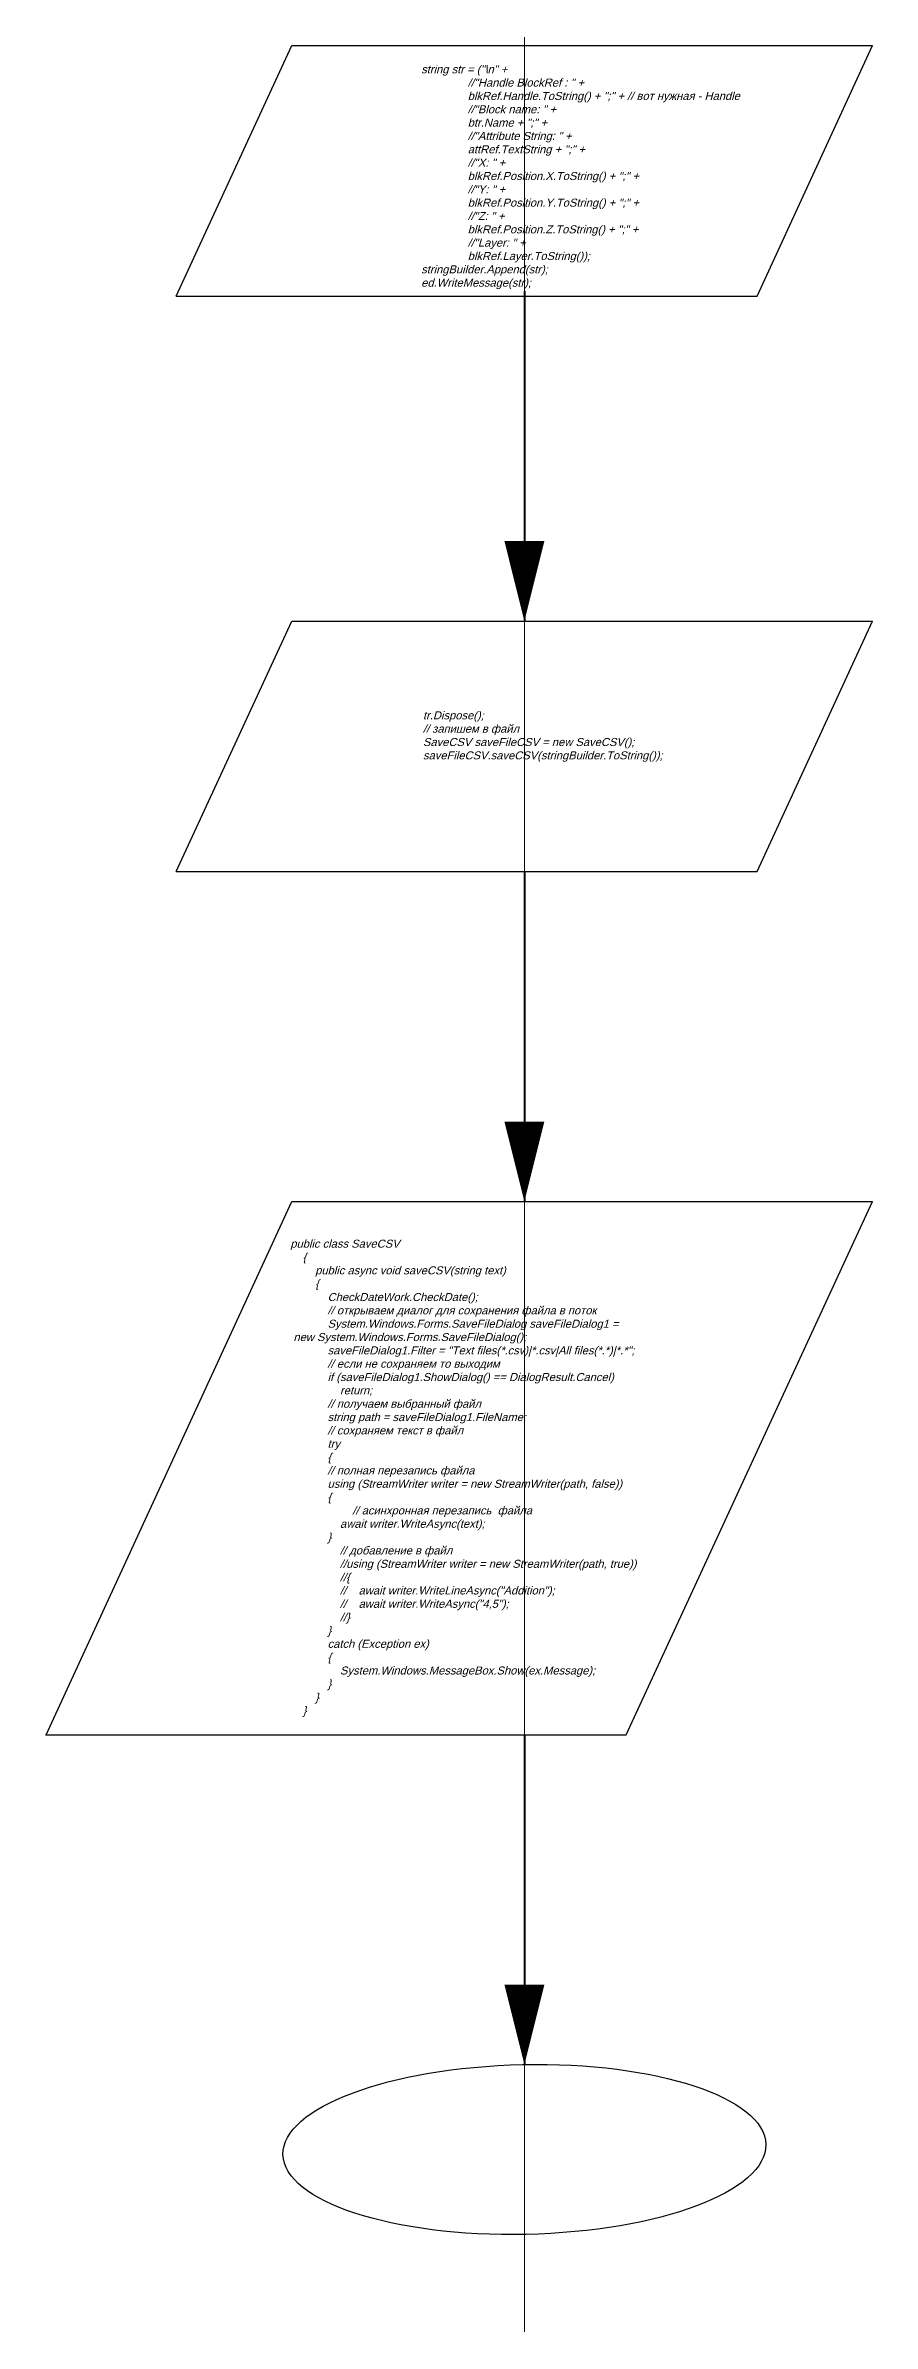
# Model space of a CAD drawing. Header units: millimetres. Extents: x -72 to 1891, y 0 to 2153.
# Drawn here: x -59.9 to 43.5, y 1508.1 to 1792.8 of the extents above; entities that cross this region are included whole.
import ezdxf

# ---------------------------------------------------------------- set-up
doc = ezdxf.new("R2010")
doc.units = ezdxf.units.MM
doc.layers.get('Defpoints').update_dxf_attribs({"color": 170, "lineweight": 5})
doc.layers.add('соединение', color=251, linetype='Continuous', lineweight=40)
doc.layers.add('текст', color=7, linetype='Continuous')
doc.styles.add('стиль1', font='arial.ttf', dxfattribs={"oblique": 15, "height": 1})

# ---------------------------------------------------------------- blocks, each defined once
blk = doc.blocks.new('*U15')
for p, q in [((-29.01, -10.44), (-19.39, 10.44)), ((-19.39, 10.44), (29.01, 10.44)), ((19.39, -10.44), (29.01, 10.44)), ((-29.01, -10.44), (19.39, -10.44))]:
    blk.add_line(p, q)
blk = doc.blocks.new('ввод1')
for p, q in [((-39.85, -33.99), (-19.39, 10.44)), ((-19.39, 10.44), (29.01, 10.44)), ((8.49, -33.99), (29.01, 10.44)), ((-39.91, -33.99), (8.49, -33.99))]:
    blk.add_line(p, q)
blk = doc.blocks.new('стрела')
at = {"layer": 'соединение'}
blk.add_lwpolyline([(0, 41.23), (0, 0)], dxfattribs=at)
blk.add_lwpolyline([(0, 0, 0, 5, 0), (0, 10, 5, 5, 0)], format="xyseb", dxfattribs=at)
blk = doc.blocks.new('начало')
blk.add_ellipse((0, 0), major_axis=(30.18, 0.64), ratio=0.351628)

msp = doc.modelspace()

# ---------------------------------------------------------------- linework, layer by layer
at = {"layer": 'Defpoints'}
msp.add_line((0, 0), (0, 2142.51), dxfattribs=at)

# ---------------------------------------------------------------- block references
at = {"xscale": 1.5, "yscale": 1.5, "zscale": 1.5}
for name, p in [('*U15', (0, 1777.16)), ('*U15', (0, 1705.23)), ('ввод1', (0, 1632.69))]:
    msp.add_blockref(name, p, dxfattribs=at)
msp.add_blockref('начало', (0, 1529.86))
at = {"layer": 'соединение'}
for p in [(0, 1720.88), (0, 1648.34), (0, 1540.47)]:
    msp.add_blockref('стрела', p, dxfattribs=at)

# ---------------------------------------------------------------- texts
at = {"layer": 'текст', "char_height": 1, "attachment_point": 1, "style": 'стиль1'}
for s, insert, width in [('\\P\\P                            string str = ("\\\\n" +\\P                                           //"Handle BlockRef : " + \\P                                           blkRef.Handle.ToString() + ";" + // вот нужная - Handle\\P                                           //"Block name: " + \\P                                           btr.Name + ";" +\\P                                           //"Attribute String: " + \\P                                           attRef.TextString + ";" +\\P                                           //"X: " + \\P                                           blkRef.Position.X.ToString() + ";" +\\P                                           //"Y: " + \\P                                           blkRef.Position.Y.ToString() + ";" +\\P                                           //"Z: " + \\P                                           blkRef.Position.Z.ToString() + ";" +\\P                                           //"Layer: " + \\P                                           blkRef.Layer.ToString());\\P                            stringBuilder.Append(str);\\P                            ed.WriteMessage(str);', (-23.77, 1793.68), 191.967), ('                tr.Dispose();\\P                // запишем в файл\\P                SaveCSV saveFileCSV = new SaveCSV();\\P                saveFileCSV.saveCSV(stringBuilder.ToString());', (-18.89, 1709.6), 95.355), ('public class SaveCSV\\P    \\{\\P        public async void saveCSV(string text)\\P        \\{\\P            CheckDateWork.CheckDate();\\P            // открываем диалог для сохранения файла в поток\\P            System.Windows.Forms.SaveFileDialog saveFileDialog1 =\\P new System.Windows.Forms.SaveFileDialog();\\P            saveFileDialog1.Filter = "Text files(*.csv)|*.csv|All files(*.*)|*.*";\\P            // если не сохраняем то выходим\\P            if (saveFileDialog1.ShowDialog() == DialogResult.Cancel)\\P                return;\\P            // получаем выбранный файл\\P            string path = saveFileDialog1.FileName;\\P            // сохраняем текст в файл\\P            try\\P            \\{\\P            // полная перезапись файла \\P            using (StreamWriter writer = new StreamWriter(path, false))\\P            \\{\\P                    // асинхронная перезапись  файла\\P                await writer.WriteAsync(text);\\P            \\}\\P                // добавление в файл\\P                //using (StreamWriter writer = new StreamWriter(path, true))\\P                //\\{\\P                //    await writer.WriteLineAsync("Addition");\\P                //    await writer.WriteAsync("4,5");\\P                //\\}\\P            \\}\\P            catch (Exception ex)\\P            \\{\\P                System.Windows.MessageBox.Show(ex.Message);\\P            \\}\\P        \\}\\P    \\}', (-29.26, 1643.57), 74.2137)]:
    msp.add_mtext(s, dxfattribs=dict(at, insert=insert, width=width))

doc.saveas('drawing.dxf')
